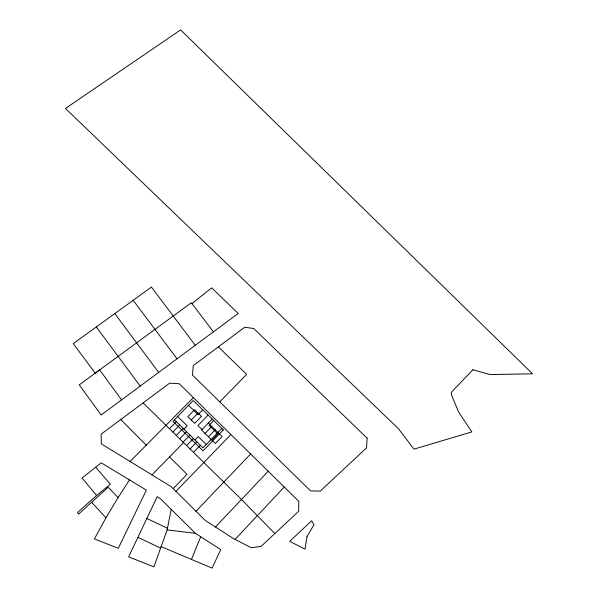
<?xml version="1.0" encoding="UTF-8"?>
<svg xmlns="http://www.w3.org/2000/svg" width="598" height="598" viewBox="0 0 598 598"><rect width="100%" height="100%" fill="white"/><g stroke="black" fill="none" stroke-linecap="round" stroke-linejoin="round"><path stroke-width="0.9" d="M171.207 509.339L167.163 529.888L153.895 566.852L128.637 556.865L157.162 496.714L160.473 498.739L195.419 533.304L220.759 549.637L212.051 568.1L161.056 546.624M191.472 559.362L200.719 536.712M105.951 517.816L94.432 538.895L118.284 548.336L146.368 490.121L101.226 462.83L82.068 478.011L96.614 495.495L77.426 512.576L78.704 514.011L108.193 487.221L118.098 497.566L105.951 517.816L91.621 502.275M118.098 497.566L129.549 479.828M235.059 539.366L284.274 487.041M215.467 526.988L268.21 471.239M195.98 511.245L250.637 453.949M193.475 452.342L200.3 445.263M208.463 436.802L215.243 429.775M211.909 440.173L218.689 433.139M230.88 434.522L175.969 491.377L205.166 520.372L233.347 538.484L251.362 547.775L261.109 546.363L298.671 511.283L298.806 501.333L179.251 383.737L169.66 383.154L101.152 434.133L101.368 443.91L171.267 486.705L175.969 491.377M183.138 442.199L189.97 435.142M186.583 445.577L193.408 438.513M212.23 419.056L201.578 430.074L215.362 443.544L222.135 436.503L208.358 423.063M194.933 439.949L198.185 436.585L206.258 444.486M213.725 420.514L209.053 425.35L217.149 433.244M190.029 448.956L196.854 441.892M205.017 433.438L211.797 426.419M221.836 428.415L202.999 447.85L174.384 419.826M173.196 488.618L187.032 474.319L169.518 456.962M176.261 435.449L183.093 428.415M191.27 420.005L198.058 413.024M183.93 429.17L187.181 425.821L177.643 416.485M202.737 409.809L198.058 414.631L188.527 405.332M179.699 438.82L186.531 431.778M208.111 415.042L197.945 425.529L202.072 429.566M169.391 428.714L176.231 421.695M172.822 432.077L179.662 425.051M151.974 474.894L183.571 442.595M219.758 401.841L246.638 374.415L218.382 346.885M193.393 397.648L130.072 461.484M96.614 495.495L110.398 484.275L95.844 467.389M191.936 303.567L211.707 287.855L238.191 313.479L101.167 415.012L79.25 384.865L191.323 302.767L213.419 331.83M195.419 533.304L167.163 529.888L167.485 528.251L146.981 518.548M138.153 537.445L160.556 548.067M143.139 402.895L241.457 499.45L274.826 533.551M120.781 419.527L146.353 445.271M195.277 345.278L151.414 287.077L73.27 343.633L95.232 373.167L99.642 369.915L121.596 399.875M133.16 300.286L177.03 358.807M114.801 313.569L158.664 372.405M96.308 326.957L140.201 386.099M367.135 438.185L366.529 447.872L320.289 491.085L310.609 490.943L192.496 375.11L193.221 365.625L244.784 327.226L253.761 328.526L367.135 438.185M306.991 536.66L305.047 549.136L289.716 541.362L311.67 520.753L313.95 524.708L306.991 536.66M472.846 369.766L451.303 392.378L451.587 395.084L458.681 412.216L471.874 431.891L413.966 449.135L398.537 428.811L65.474 108.455L180.618 29.9L532.526 373.81L490.001 374.55L472.846 369.766M223.308 429.85L203.073 450.862L172.927 421.321L193.214 400.533L223.308 429.85M201.489 416.365L194.701 423.362L187.839 416.656L194.627 409.675L201.489 416.365"/></g></svg>
